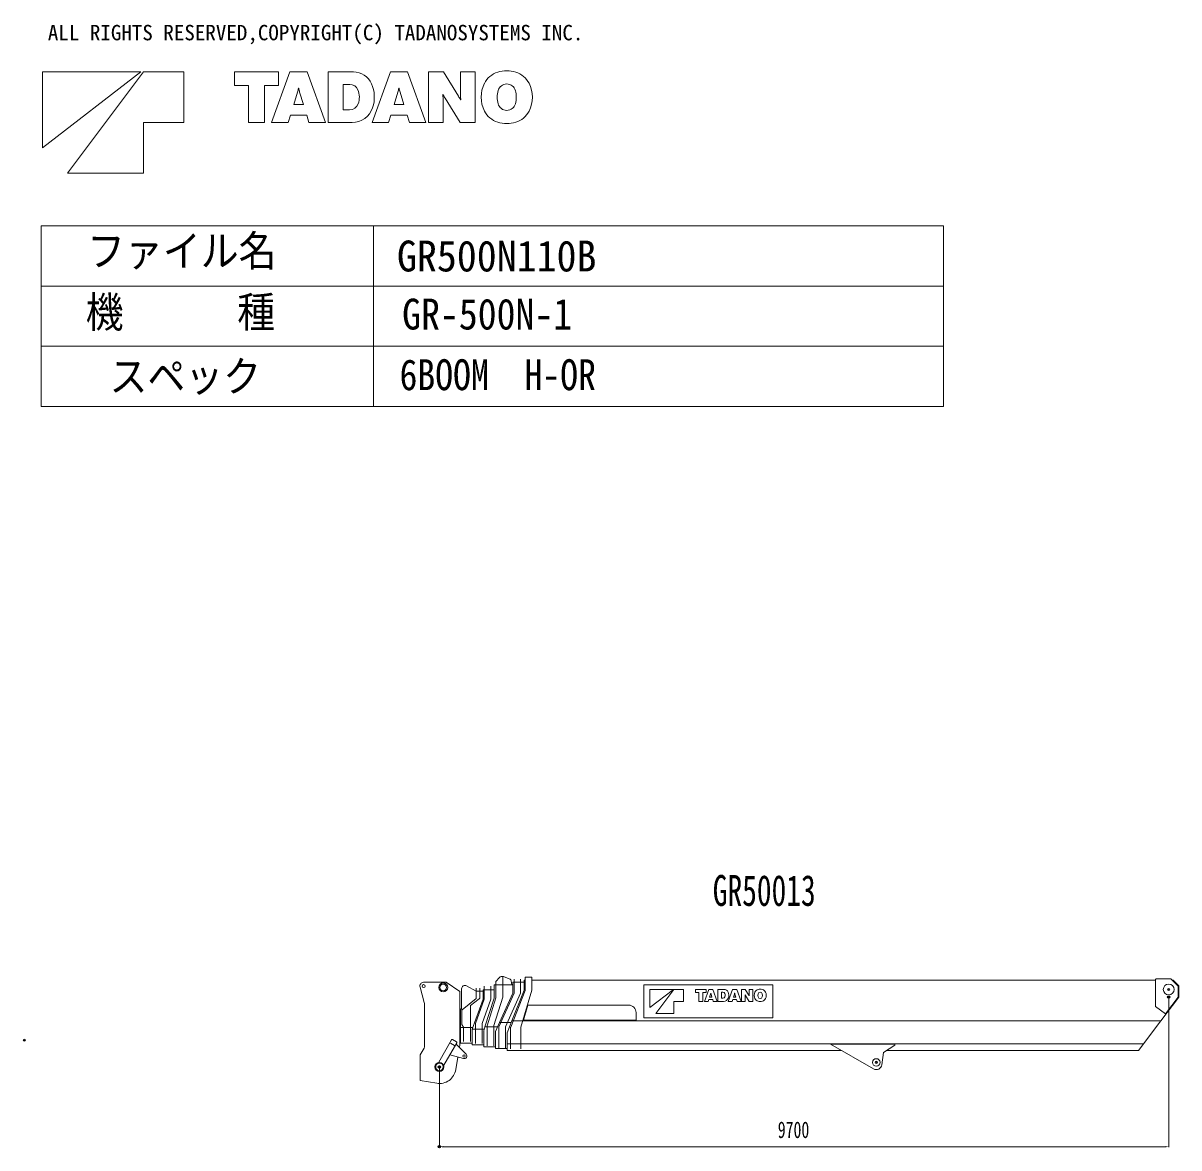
# Model space of a CAD drawing. Units: millimetres, scale not verified. Extents: x -34130 to 33905, y -21736 to 21716.
# Drawn here: x 18533 to 33905, y 1439 to 16392 of the extents above; entities that cross this region are included whole.
import ezdxf
from ezdxf.enums import TextEntityAlignment as Align

# ---------------------------------------------------------------- set-up
doc = ezdxf.new("R2010")
doc.units = ezdxf.units.MM
doc.header["$LTSCALE"] = 60
doc.header["$PDMODE"] = 32
doc.header["$PDSIZE"] = 30
doc.layers.add('0-0_0', color=3, linetype='Continuous', lineweight=18)
doc.layers.add('0-2_PV', color=7, linetype='Continuous', lineweight=18)
doc.layers.add('0-1_DEFPOINTS', color=7, linetype='Continuous')
doc.layers.add('0-3_点', color=7, linetype='Continuous')
doc.styles.add('ＭＳ ゴシック', font='')
doc.styles.get('ＭＳ ゴシック').set_extended_font_data('MS Gothic')

# ---------------------------------------------------------------- blocks, each defined once
blk = doc.blocks.new('D14')
at = {"layer": '0-0_0', "color": 7}
for p, q in [((61400.7, 24244.84), (61400.7, 22251.2)), ((51700.7, 23315.14), (51700.7, 22251.2)), ((61350.7, 22255.7), (51750.7, 22255.7))]:
    blk.add_line(p, q, dxfattribs=at)
for points in [[(51750.7, 22264.03), (51750.7, 22247.37), (51700.7, 22255.7)], [(61350.7, 22264.03), (61350.7, 22247.37), (61400.7, 22255.7)]]:
    blk.add_solid(points, dxfattribs=at)
at = {"layer": '0-1_DEFPOINTS'}
for p in [(61400.7, 24246.4), (51700.7, 23316.7), (51700.7, 22255.7)]:
    blk.add_point(p, dxfattribs=at)
at = {"layer": '0-0_0', "color": 7, "style": 'ＭＳ ゴシック', "width": 0.7}
blk.add_text('9700', height=219.9, dxfattribs=at).set_placement((56200.7, 22305.7), align=Align.BOTTOM_LEFT)

msp = doc.modelspace()

# ---------------------------------------------------------------- linework, layer by layer
at = {"layer": '0-0_0', "color": 7}
for p, q in [((18788.59, 15743.15), (20098.99, 15743.15)), ((18788.59, 14735.15), (20098.99, 15743.15)), ((18788.59, 15743.15), (18788.59, 14735.15)), ((19124.59, 14399.15), (20132.59, 15743.15)), ((20132.59, 15743.15), (20670.19, 15743.15)), ((20670.19, 15743.15), (20670.19, 15071.15)), ((21342.19, 15743.15), (21929.71, 15743.15)), ((22081.77, 15743.15), (21838.6, 15071.15)), ((21929.71, 15743.15), (21929.71, 15560.75)), ((22081.77, 15743.15), (22311.4, 15743.15)), ((22311.4, 15743.15), (22554.57, 15071.15)), ((22590.09, 15743.15), (22925.8, 15743.15)), ((22590.09, 15743.15), (22590.09, 15071.15)), ((23174.25, 15071.15), (23417.42, 15743.15)), ((23417.42, 15743.15), (23646.95, 15743.15)), ((23646.95, 15743.15), (23890.22, 15071.15)), ((23925.55, 15743.15), (24124.94, 15743.15)), ((23925.55, 15743.15), (23925.55, 15071.15)), ((24124.94, 15743.15), (24322.89, 15421.07)), ((24351.11, 15743.15), (24351.11, 15422.32)), ((24351.11, 15743.15), (24543.69, 15743.15)), ((24543.69, 15743.15), (24543.69, 15071.15)), ((21742.41, 15560.75), (21929.71, 15560.75)), ((21742.41, 15560.75), (21742.41, 15071.15)), ((22194.28, 15527.06), (22198.99, 15527.06)), ((22789.19, 15577.65), (22876.84, 15577.65)), ((22789.19, 15577.65), (22789.19, 15239.92)), ((23529.93, 15527.06), (23534.44, 15527.06)), ((22182.28, 15473.78), (22131.98, 15310.87)), ((22210.89, 15473.78), (22261, 15310.87)), ((23517.93, 15473.78), (23467.72, 15310.87)), ((23546.54, 15473.78), (23596.75, 15310.87)), ((24115.05, 15442.58), (24118.89, 15442.58)), ((24118.22, 15391.99), (24118.22, 15071.15)), ((22131.98, 15310.87), (22261, 15310.87)), ((22789.19, 15239.92), (22875.88, 15239.92)), ((23467.72, 15310.87), (23596.75, 15310.87)), ((24350.44, 15371.63), (24354.19, 15371.63)), ((20132.59, 15071.15), (20670.19, 15071.15)), ((20132.59, 15071.15), (20132.59, 14399.15)), ((21529.67, 15071.15), (21742.41, 15071.15)), ((21838.6, 15071.15), (22058.06, 15071.15)), ((22088.3, 15169.07), (22058.06, 15071.15)), ((22088.3, 15169.07), (22304.87, 15169.07)), ((22304.87, 15169.07), (22334.92, 15071.15)), ((22334.92, 15071.15), (22554.57, 15071.15)), ((22590.09, 15071.15), (22909.67, 15071.15)), ((23174.25, 15071.15), (23393.8, 15071.15)), ((23423.85, 15169.07), (23393.8, 15071.15)), ((23670.67, 15071.15), (23890.22, 15071.15)), ((23925.55, 15071.15), (24118.22, 15071.15)), ((19124.59, 14399.15), (20132.59, 14399.15)), ((26789.6, 3607.48), (26789.6, 3166.48)), ((26789.6, 3607.48), (28503.2, 3607.48)), ((26869.97, 3546.58), (27181.19, 3546.58)), ((26869.97, 3307.18), (27181.19, 3546.58)), ((26869.97, 3546.58), (26869.97, 3307.18)), ((26949.76, 3227.38), (27189.16, 3546.58)), ((27189.16, 3546.58), (27316.84, 3546.58)), ((27316.84, 3546.58), (27316.84, 3386.98)), ((27476.44, 3546.58), (27476.44, 3503.32)), ((27476.44, 3546.58), (27615.88, 3546.58)), ((27652.01, 3546.58), (27594.33, 3386.98)), ((27615.88, 3546.58), (27615.88, 3503.32)), ((27652.01, 3546.58), (27706.6, 3546.58)), ((27706.6, 3546.58), (27764.28, 3386.98)), ((27772.69, 3546.58), (27852.48, 3546.58)), ((27911.56, 3386.98), (27969.24, 3546.58)), ((27969.24, 3546.58), (28023.84, 3546.58)), ((28023.84, 3546.58), (28081.52, 3386.98)), ((28089.92, 3546.58), (28089.92, 3386.98)), ((28089.92, 3546.58), (28137.24, 3546.58)), ((28137.24, 3546.58), (28184.28, 3470.14)), ((28191.01, 3546.58), (28191.01, 3470.42)), ((28191.01, 3546.58), (28236.78, 3546.58)), ((28236.78, 3546.58), (28236.78, 3386.98)), ((28503.2, 3607.48), (28503.2, 3166.48)), ((27189.16, 3386.98), (27316.84, 3386.98)), ((27189.16, 3386.98), (27189.16, 3227.38)), ((27476.44, 3503.32), (27520.83, 3503.32)), ((27520.83, 3503.32), (27520.83, 3386.98)), ((27520.83, 3386.98), (27571.37, 3386.98)), ((27571.37, 3503.32), (27571.37, 3386.98)), ((27571.37, 3503.32), (27615.88, 3503.32)), ((27594.33, 3386.98), (27646.4, 3386.98)), ((27653.55, 3410.22), (27646.4, 3386.98)), ((27653.55, 3410.22), (27705.06, 3410.22)), ((27675.94, 3482.6), (27663.9, 3443.96)), ((27664.05, 3443.96), (27694.56, 3443.96)), ((27678.74, 3495.34), (27679.87, 3495.34)), ((27682.66, 3482.6), (27694.56, 3443.96)), ((27705.06, 3410.22), (27712.2, 3386.98)), ((27712.2, 3386.98), (27764.28, 3386.98)), ((27820.01, 3507.24), (27840.87, 3507.24)), ((27911.56, 3386.98), (27963.65, 3386.98)), ((27970.78, 3410.22), (27963.65, 3386.98)), ((27970.78, 3410.22), (28022.16, 3410.22)), ((27993.19, 3482.6), (27981.15, 3443.96)), ((27981.15, 3443.96), (28011.8, 3443.96)), ((27995.98, 3495.34), (27997.1, 3495.34)), ((27999.9, 3482.6), (28011.8, 3443.96)), ((28022.16, 3410.22), (28029.44, 3386.98)), ((28029.44, 3386.98), (28081.52, 3386.98)), ((28089.92, 3386.98), (28135.7, 3386.98)), ((28135.01, 3475.18), (28135.84, 3475.18)), ((28135.7, 3463.14), (28135.7, 3386.98)), ((28142.42, 3463.42), (28189.47, 3386.98)), ((28189.47, 3386.98), (28236.78, 3386.98)), ((28190.87, 3458.38), (28191.7, 3458.38)), ((26789.6, 3166.48), (28503.2, 3166.48)), ((26949.76, 3227.38), (27189.16, 3227.38))]:
    msp.add_line(p, q, dxfattribs=at)
at = {"layer": '0-0_0', "color": 5}
for p, q in [((24822.26, 3651.38), (24868.26, 3705.68)), ((24891.16, 3716.38), (24918.16, 3716.38)), ((24914.26, 3716.38), (24914.26, 3443.88)), ((24929.97, 3713.88), (25009.37, 3679.88)), ((25212.26, 3709.68), (25299.26, 3709.68)), ((25212.26, 3709.68), (25212.26, 3533.38)), ((25299.26, 3709.68), (25299.26, 3533.68)), ((23811.97, 3576.98), (23866.87, 3372.18)), ((23860.26, 3639.98), (24160.26, 3639.98)), ((24160.26, 3639.88), (24340.26, 3517.88)), ((24365.26, 3552.98), (24365.26, 3282.98)), ((24557.26, 3524.08), (24431.76, 3592.48)), ((24557.26, 3562.98), (24557.26, 3424.58)), ((24609.26, 3562.98), (24609.26, 3442.98)), ((24650.26, 3539.08), (24650.26, 3415.08)), ((24650.26, 3539.08), (24800.26, 3539.08)), ((24667.26, 3589.08), (24667.26, 3413.88)), ((24754.26, 3589.08), (24754.26, 3413.88)), ((24800.26, 3604.38), (24800.26, 3429.88)), ((24800.26, 3604.38), (25045.26, 3604.38)), ((24822.26, 3651.38), (24822.26, 3434.48)), ((25024.26, 3660.48), (25032.26, 3604.38)), ((25045.26, 3641.48), (25195.26, 3641.48)), ((25045.26, 3641.48), (25045.26, 3496.98)), ((25062.26, 3681.48), (25062.26, 3494.88)), ((25149.26, 3681.48), (25149.26, 3494.88)), ((25195.26, 3669.68), (25195.26, 3534.68)), ((25195.26, 3669.68), (25212.26, 3669.68)), ((25299.26, 3669.68), (33595.26, 3669.68)), ((33595.26, 3675.68), (33605.26, 3685.68)), ((33595.26, 3675.68), (33595.26, 3319.68)), ((33605.26, 3685.68), (33799.26, 3685.68)), ((33895.26, 3589.68), (33799.26, 3685.68)), ((33815.26, 3669.68), (33830.26, 3669.68)), ((33830.26, 3669.68), (33905.26, 3594.68)), ((33895.26, 3589.68), (33895.26, 3442.98)), ((33905.26, 3594.68), (33905.26, 3444.68)), ((24340.26, 3517.88), (24340.26, 2926.98)), ((24371.06, 3275.98), (24557.26, 3424.58)), ((24482.26, 3332.98), (24597.26, 3418.98)), ((24505.26, 3015.78), (24650.26, 3415.08)), ((24550.87, 3093.28), (24667.26, 3413.88)), ((24557.26, 3522.98), (24650.26, 3522.98)), ((24637.87, 3093.28), (24754.26, 3413.88)), ((24675.26, 3047.08), (24800.26, 3429.88)), ((24703.26, 3062.48), (24822.26, 3434.48)), ((24792.76, 3063.98), (24914.26, 3443.88)), ((25062.26, 3494.88), (24861.16, 3049.88)), ((24869.26, 3106.78), (25045.26, 3496.98)), ((25149.26, 3494.88), (24948.16, 3049.88)), ((25212.26, 3533.38), (25017.97, 3043.88)), ((25033.26, 3126.78), (25195.26, 3534.68)), ((25151.66, 3043.48), (25299.26, 3533.68)), ((33665.26, 3126.78), (33905.26, 3444.68)), ((33725.26, 3219.68), (33895.26, 3442.98)), ((23870.26, 3346.28), (23870.26, 2777.98)), ((24350.26, 3278.98), (24365.26, 3290.78)), ((24350.26, 3278.98), (24350.26, 2832.98)), ((24367.26, 3268.08), (24367.26, 3085.98)), ((24482.26, 3332.98), (24482.26, 2852.88)), ((25186.26, 3136.78), (25246.26, 3336.78)), ((25246.26, 3336.78), (26586.26, 3336.78)), ((26686.26, 3236.78), (26686.26, 3136.78)), ((33595.26, 3319.68), (33725.26, 3219.68)), ((24368.97, 3080.48), (24392.26, 3044.98)), ((24550.26, 3089.88), (24550.26, 2825.28)), ((24637.26, 3089.88), (24637.26, 2825.28)), ((24869.26, 3106.78), (24815.26, 2986.78)), ((24869.26, 3106.78), (25025.37, 3106.78)), ((25033.26, 3126.78), (24970.26, 2968.78)), ((25033.26, 3126.78), (33665.26, 3126.78)), ((25186.26, 3136.78), (26686.26, 3136.78)), ((33367.76, 2732.68), (33665.26, 3126.78)), ((24340.26, 3050.38), (24350.26, 3050.38)), ((24340.26, 2926.98), (24340.26, 2806.98)), ((24350.26, 3037.48), (24513.16, 3037.48)), ((24392.26, 3044.98), (24392.26, 2852.88)), ((24505.26, 3015.78), (24505.26, 2809.08)), ((24505.26, 3015.78), (24666.47, 3015.78)), ((24675.26, 3047.08), (24660.26, 2994.08)), ((24660.26, 2994.08), (24660.26, 2783.88)), ((24675.26, 3047.08), (24842.47, 3047.08)), ((24703.26, 3062.48), (24703.26, 2796.98)), ((24792.26, 3060.88), (24792.26, 2796.98)), ((24815.26, 2986.78), (24815.26, 2757.98)), ((24860.26, 3045.78), (24860.26, 2768.08)), ((24947.26, 3045.78), (24947.26, 2768.08)), ((24970.26, 2968.78), (24970.26, 2732.68)), ((25017.26, 3040.18), (25017.26, 2754.08)), ((25151.26, 3040.68), (25151.26, 2754.08)), ((24060.06, 2577.18), (24232.26, 2875.48)), ((24129.26, 2537.18), (24301.37, 2835.18)), ((24218.66, 2831.98), (24270.66, 2801.98)), ((24245.76, 2878.88), (24297.76, 2848.88)), ((24291.06, 2817.38), (24423.56, 2684.68)), ((24340.26, 2806.98), (24334.87, 2773.48)), ((24350.26, 2832.98), (24505.26, 2832.98)), ((24505.26, 2809.08), (24660.26, 2809.08)), ((24660.26, 2783.88), (24815.26, 2783.88)), ((24970.26, 2824.18), (33436.87, 2824.18)), ((29271.87, 2815.68), (29843.06, 2489.58)), ((29976.16, 2705.08), (30125.26, 2803.18)), ((23815.26, 2674.98), (23866.26, 2762.98)), ((23815.26, 2674.98), (23815.26, 2334.98)), ((24208.56, 2674.48), (24389.76, 2626.08)), ((24314.37, 2646.28), (24287.47, 2479.88)), ((24815.26, 2757.98), (24970.26, 2757.98)), ((24970.26, 2732.68), (29417.16, 2732.68)), ((29976.16, 2705.08), (29954.56, 2544.68)), ((30018.16, 2732.68), (33367.76, 2732.68)), ((24036.37, 2465.18), (24044.16, 2460.68)), ((24064.37, 2574.68), (24060.06, 2577.18)), ((24124.97, 2539.68), (24129.26, 2537.18)), ((23815.26, 2334.98), (24033.56, 2297.98))]:
    msp.add_line(p, q, dxfattribs=at)
at = {"layer": '0-0_0', "color": 7}
for points in [[(21342.19, 15743.15), (21342.19, 15560.75), (21529.67, 15560.75), (21529.67, 15071.15)], [(24146.44, 15393.14), (24344.39, 15071.15), (24543.69, 15071.15)], [(23423.85, 15169.07), (23640.52, 15169.07), (23670.67, 15071.15)], [(27772.69, 3546.58), (27772.69, 3386.98), (27848.7, 3386.98)], [(27820.01, 3507.24), (27820.01, 3427.16), (27840.58, 3427.16)]]:
    msp.add_lwpolyline(points, dxfattribs=at)
at = {"layer": '0-0_0', "color": 5}
msp.add_lwpolyline([(29271.87, 2815.68), (30125.26, 2815.68), (30125.26, 2803.18)], dxfattribs=at)
for centre, radius in [((23860.26, 3589.98), 20), ((24120.26, 3571.98), 60), ((24120.26, 3571.98), 45), ((33770.26, 3544.68), 71.9), ((24398.76, 2659.98), 15.25), ((29880.26, 2574.68), 50), ((24070.26, 2514.98), 60), ((24070.26, 2514.98), 50)]:
    msp.add_circle(centre, radius, dxfattribs=at)
at = {"layer": '0-0_0', "color": 7}
for centre, radius, start, end in [((22925.8, 15479.73), 263.42, 23.9328, 90), ((24933.74, 15456.31), 297.19, 107.346, 153.043), ((24965.8, 15353.11), 405.25, 72.7367, 107.323), ((24997.87, 15456.31), 297.19, 27.0618, 72.7366), ((21845.32, 15577.65), 352.55, 342.867, 351.73902), ((22547.75, 15577.65), 352.55, 188.261, 197.133), ((22876.84, 15459.38), 118.2, 22.2133, 90), ((22762.22, 15407.15), 442.4, 341.626, 23.9327), ((23180.97, 15577.65), 352.55, 342.867, 351.73902), ((23883.4, 15577.65), 352.55, 188.261, 197.133), ((25029.93, 15407.15), 405.25, 152.861, 207.131), ((24965.8, 15463.31), 119.4, 14.6894, 164.799), ((24901.58, 15407.15), 405.25, 332.938, 27.062), ((22748.68, 15407.15), 256.66, 340.276, 22.213), ((23685.83, 15391.99), 432.27, 0, 6.7299), ((24715.82, 15743.15), 668.4, 206.723, 211.578), ((23753.42, 15071.15), 668.4, 26.7228, 31.5781), ((24783.5, 15422.32), 432.27, 180, 186.73), ((25180.17, 15407.15), 341.09, 165.132, 194.869), ((24751.34, 15407.15), 341.09, 345.311, 14.6886), ((22875.88, 15361.55), 121.58, 270, 340.276), ((22909.67, 15358.19), 287.05, 270, 341.626), ((24933.74, 15357.91), 297.19, 206.967, 252.685), ((24965.8, 15350.99), 119.4, 195.203, 345.311), ((24997.87, 15357.91), 297.19, 287.263, 332.938), ((24965.8, 15461.11), 405.25, 252.699, 287.263), ((27852.48, 3484), 62.56, 23.9325, 90), ((28329.33, 3478.54), 70.58, 107.345, 153.043), ((28337.02, 3453.9), 96.25, 72.7368, 107.324), ((28344.58, 3478.54), 70.58, 27.0619, 72.7368), ((27595.87, 3507.24), 83.73, 342.867, 351.73869), ((27762.74, 3507.24), 83.73, 188.261, 197.133), ((27840.58, 3456), 28.87, 270, 340.2753), ((27840.87, 3479.24), 28.07, 22.213, 90), ((27848.7, 3455.16), 68.18, 270, 341.626), ((27810.48, 3466.78), 60.96, 340.2753, 22.213), ((27813.7, 3466.78), 105.07, 341.626, 23.9326), ((27913.1, 3507.24), 83.73, 342.867, 351.73869), ((28079.98, 3507.24), 83.73, 188.261, 197.133), ((28033.08, 3463.14), 102.66, 0, 6.7298), ((28277.66, 3546.58), 158.75, 206.723, 211.578), ((28049.05, 3386.98), 158.75, 26.7229, 31.5782), ((28293.62, 3470.42), 102.66, 180, 186.73), ((28352.28, 3466.78), 96.25, 152.861, 207.131), ((28329.33, 3455.16), 70.58, 206.967, 252.685), ((28387.98, 3466.78), 81.01, 165.132, 194.869), ((28337.02, 3479.66), 96.25, 252.699, 287.2632), ((28337.02, 3480.08), 28.36, 14.6889, 164.8), ((28337.02, 3453.48), 28.36, 195.203, 345.311), ((28286.06, 3466.78), 81.01, 345.3112, 14.6888), ((28344.58, 3455.16), 70.58, 287.2632, 332.9381), ((28321.76, 3466.78), 96.25, 332.9381, 27.0619)]:
    msp.add_arc(centre, radius, start, end, dxfattribs=at)
at = {"layer": '0-0_0', "color": 5}
for centre, radius, start, end in [((24891.16, 3686.38), 30, 90, 139.764), ((24918.16, 3686.38), 30, 66.8016, 90), ((23860.26, 3589.98), 50, 90, 195), ((24410.26, 3552.98), 45, 61.429, 180), ((24999.56, 3656.88), 25, 8.1301, 66.8016), ((24579.26, 3442.98), 30, 306.7752, 0), ((23770.26, 3346.28), 100, 359.99999, 15), ((24377.26, 3268.08), 10, 128.592, 180), ((26586.26, 3236.78), 100, 0, 90), ((24377.26, 3085.98), 10, 180, 213.397), ((24560.26, 3089.88), 10, 160.042, 180), ((24647.26, 3089.88), 10, 160.042, 180), ((24802.26, 3060.88), 10, 162.261, 180), ((24870.26, 3045.78), 10, 155.679, 180), ((24957.26, 3045.78), 10, 155.679, 180), ((25027.26, 3040.18), 10, 158.348, 180), ((25161.26, 3040.68), 10, 163.242, 180), ((23840.26, 2777.98), 30, 329.9292, 0), ((24240.76, 2870.18), 10, 59.9997, 150), ((24292.76, 2840.18), 10, 329.9999, 59.9999), ((24398.76, 2659.98), 35, 255.053, 44.9474), ((24070.26, 2514.98), 220, 260.4014, 350.82755), ((29880.26, 2554.68), 75, 240.278, 352.35544)]:
    msp.add_arc(centre, radius, start, end, dxfattribs=at)
at = {"layer": '0-0_0', "color": 1}
for p in [(33770.26, 3544.68), (18547.87, 2870.78), (24070.26, 2514.98), (29880.26, 2574.68)]:
    msp.add_point(p, dxfattribs=at)
at = {"layer": '0-0_0', "color": 7}
msp.add_point((24070.26, 2514.98), dxfattribs=at)
at = {"layer": '0-2_PV'}
for p, q in [((18773.22, 13697.04), (30773.22, 13697.04)), ((18773.22, 13697.04), (18773.22, 11297.04)), ((23194.74, 13697.04), (23194.74, 11297.04)), ((30773.22, 13697.04), (30773.22, 11297.04)), ((18773.22, 12897.04), (30773.22, 12897.04)), ((18773.22, 12097.04), (30773.22, 12097.04)), ((18773.22, 11297.04), (30773.22, 11297.04))]:
    msp.add_line(p, q, dxfattribs=at)

# ---------------------------------------------------------------- block references
at = {"layer": '0-0_0'}
msp.add_blockref('D14', (-27630.44, -20801.72), dxfattribs=at)

# ---------------------------------------------------------------- texts
at = {"layer": '0-0_0', "color": 7, "style": 'ＭＳ ゴシック', "width": 0.7}
msp.add_text('GR50013', height=410.6, dxfattribs=at).set_placement((27705.66, 4532.88), align=Align.BOTTOM_LEFT)
at = {"layer": '0-2_PV', "style": 'ＭＳ ゴシック'}
for s, width, p in [('ファイル名', 0.9, (19383.24, 13035.99)), ('GR500N110B', 0.95, (23505.1, 12967.32)), ('機\u3000\u3000\u3000種', 0.9, (19364.73, 12221.91)), ('GR-500N-1', 0.9, (23573.82, 12195.4)), ('スペック', 0.9, (19681.79, 11368.2)), ('6BOOM  H-OR', 0.85, (23539.42, 11389.16))]:
    msp.add_text(s, height=410.6, dxfattribs=dict(at, width=width)).set_placement(p, align=Align.BOTTOM_LEFT)
at = {"layer": '0-3_点', "style": 'ＭＳ ゴシック'}
msp.add_text('ALL RIGHTS RESERVED,COPYRIGHT(C) TADANOSYSTEMS INC.', height=205.3, dxfattribs=at).set_placement((18861.72, 16101.84), align=Align.BOTTOM_LEFT)

doc.saveas('drawing.dxf')
